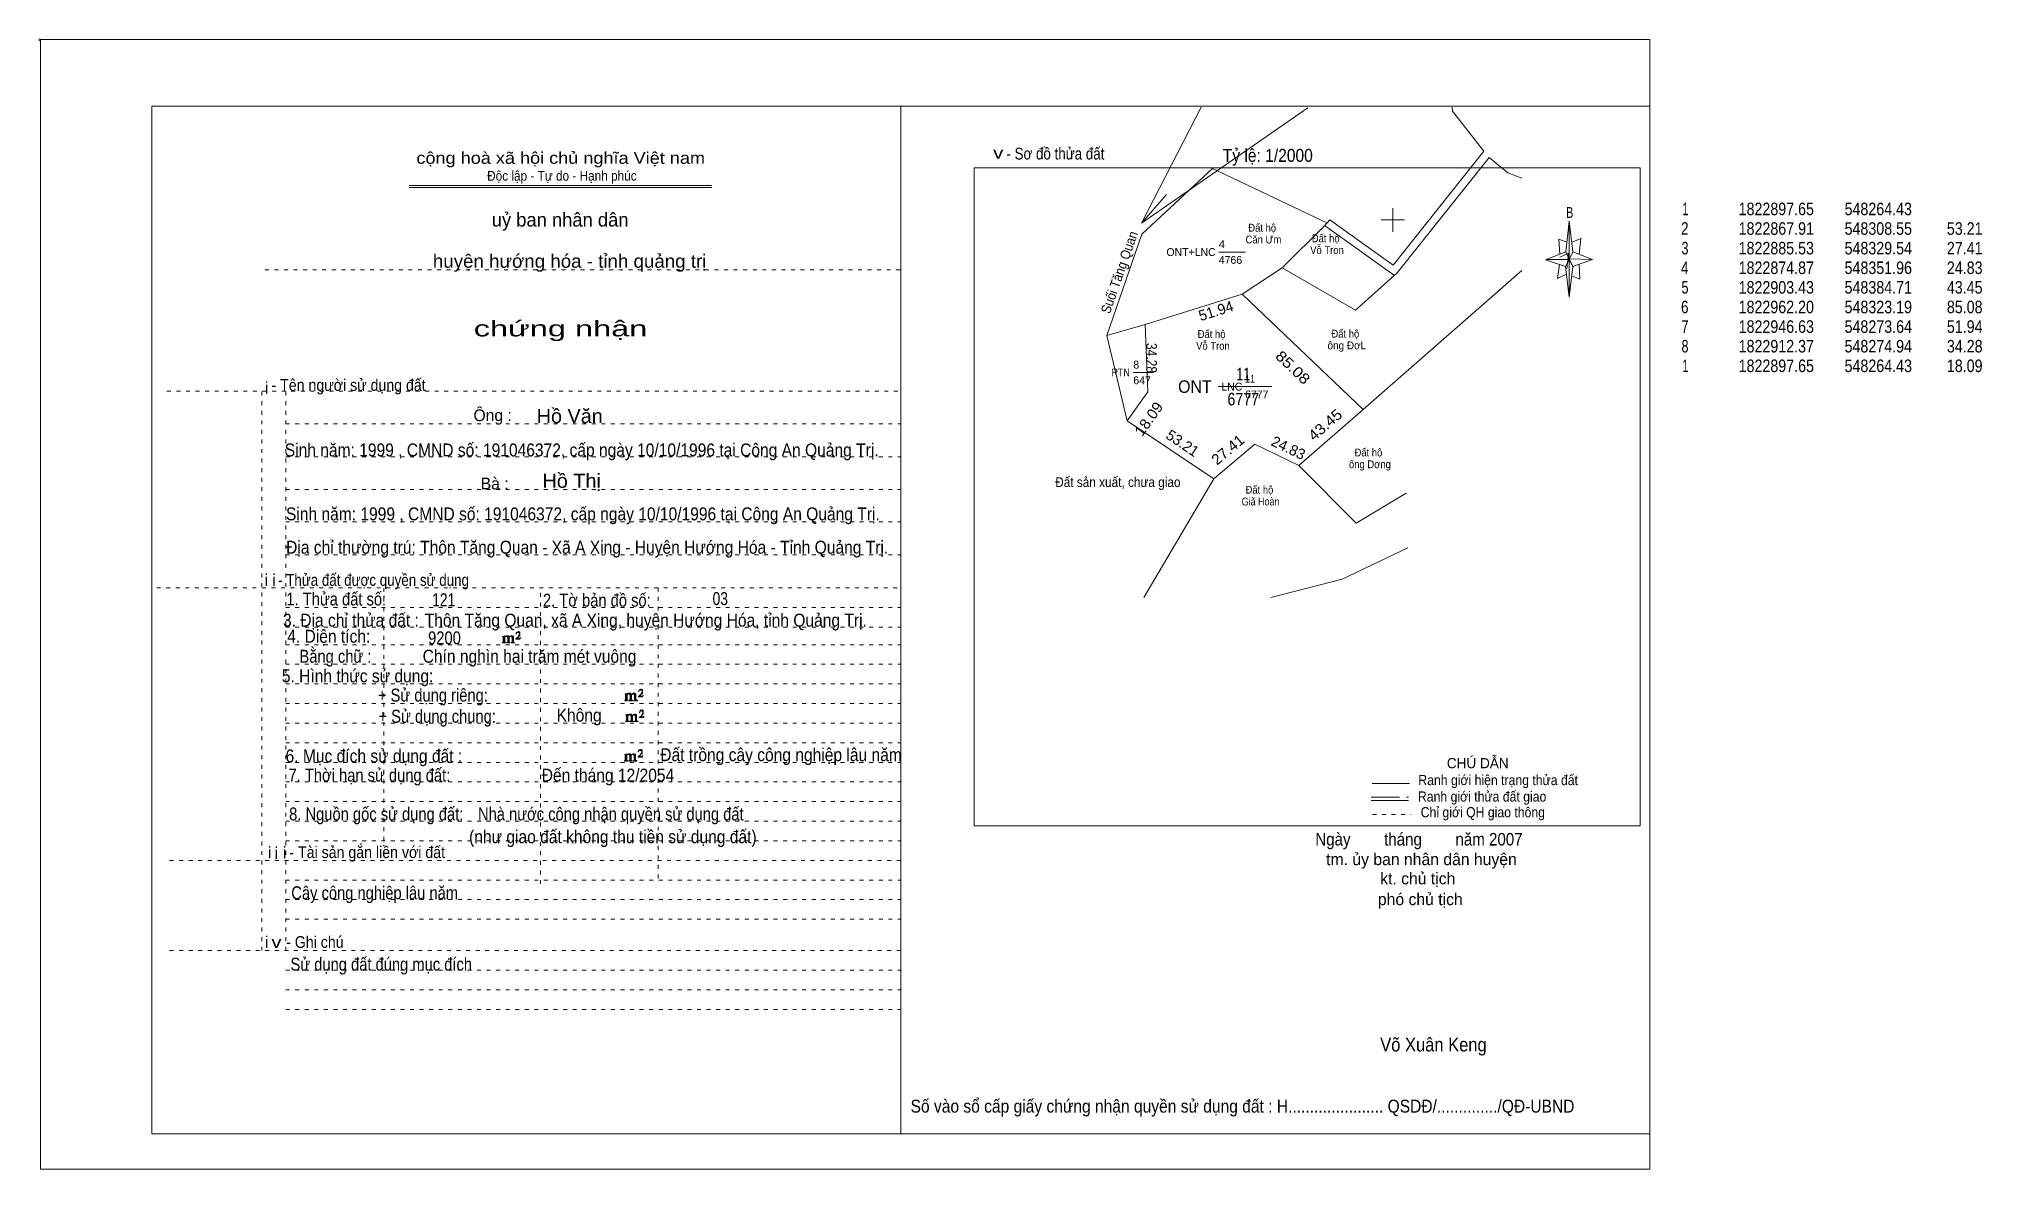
# Model space of a CAD drawing. Header units: centimetres. Extents: x -1.6 to 48, y -3.3 to 25.5.
import ezdxf
from ezdxf.enums import TextEntityAlignment as Align

# ---------------------------------------------------------------- set-up
doc = ezdxf.new("R2010")
doc.units = ezdxf.units.CM
doc.header["$LTSCALE"] = 0.12
doc.linetypes.add('DOTTED', pattern=[1.5, 0.3, -1.2])
doc.linetypes.add('LONG_DASHED', pattern=[7.5, 6, -1.5])
for name, color, linetype, lineweight in [('1', 7, 'DOTTED', 13), ('22', 7, 'Continuous', 13), ('33', 7, 'LONG_DASHED', 13), ('4', 7, 'Continuous', 13), ('5', 7, 'Continuous', 13), ('50', 7, 'Continuous', 13), ('52', 7, 'Continuous', 13), ('53', 7, 'Continuous', 13)]:
    doc.layers.add(name, color=color, linetype=linetype, lineweight=lineweight)
for name, color, linetype in [('10', 7, 'Continuous'), ('23', 7, 'Continuous'), ('30', 7, 'Continuous')]:
    doc.layers.add(name, color=color, linetype=linetype)

msp = doc.modelspace()

# ---------------------------------------------------------------- hatches: boundary and pattern name
at = {"layer": '50'}
for points in [[(10.27, 10.13), (10.27, 10.12), (10.27, 10.11), (10.25, 10.11), (10.24, 10.11), (10.24, 10.1), (10.33, 10.1), (10.33, 10.11), (10.32, 10.11), (10.31, 10.11), (10.31, 10.12), (10.31, 10.13), (10.31, 10.24), (10.31, 10.25), (10.32, 10.26), (10.34, 10.26), (10.35, 10.26), (10.36, 10.26), (10.37, 10.25), (10.39, 10.22), (10.39, 10.13), (10.37, 10.12), (10.37, 10.11), (10.36, 10.11), (10.35, 10.11), (10.35, 10.1), (10.44, 10.1), (10.44, 10.11), (10.43, 10.11), (10.42, 10.11), (10.42, 10.12), (10.42, 10.13), (10.42, 10.24), (10.44, 10.26), (10.45, 10.26), (10.46, 10.26), (10.49, 10.26), (10.49, 10.25), (10.5, 10.24), (10.5, 10.22), (10.5, 10.13), (10.5, 10.12), (10.49, 10.11), (10.49, 10.11), (10.47, 10.11), (10.47, 10.1), (10.56, 10.1), (10.56, 10.11), (10.55, 10.11), (10.54, 10.11), (10.53, 10.12), (10.53, 10.13), (10.53, 10.2), (10.53, 10.25), (10.53, 10.26), (10.52, 10.27), (10.5, 10.28), (10.47, 10.28), (10.46, 10.28), (10.44, 10.27), (10.41, 10.25), (10.41, 10.26), (10.4, 10.28), (10.39, 10.28), (10.37, 10.28), (10.35, 10.28), (10.34, 10.28), (10.32, 10.26), (10.31, 10.26), (10.31, 10.25), (10.31, 10.25), (10.31, 10.26), (10.31, 10.28), (10.24, 10.26), (10.24, 10.26), (10.25, 10.26), (10.27, 10.25), (10.27, 10.24), (10.27, 10.23)], [(10.69, 10.19), (10.72, 10.24), (10.72, 10.24), (10.71, 10.22), (10.69, 10.22), (10.68, 10.22), (10.63, 10.22), (10.66, 10.26), (10.67, 10.27), (10.69, 10.28), (10.69, 10.3), (10.69, 10.32), (10.69, 10.34), (10.69, 10.35), (10.69, 10.37), (10.68, 10.38), (10.67, 10.38), (10.66, 10.39), (10.65, 10.39), (10.63, 10.38), (10.63, 10.38), (10.62, 10.37), (10.61, 10.35), (10.59, 10.33), (10.61, 10.33), (10.61, 10.35), (10.62, 10.35), (10.63, 10.36), (10.65, 10.36), (10.66, 10.36), (10.67, 10.35), (10.68, 10.35), (10.68, 10.32), (10.68, 10.3), (10.66, 10.28), (10.66, 10.26), (10.65, 10.25), (10.59, 10.2), (10.59, 10.19)], [(13.39, 8.66), (13.39, 8.65), (13.39, 8.64), (13.38, 8.64), (13.37, 8.64), (13.37, 8.62), (13.45, 8.62), (13.45, 8.64), (13.44, 8.64), (13.43, 8.64), (13.43, 8.65), (13.43, 8.66), (13.43, 8.77), (13.43, 8.78), (13.44, 8.79), (13.47, 8.79), (13.48, 8.79), (13.49, 8.79), (13.5, 8.78), (13.51, 8.74), (13.51, 8.66), (13.5, 8.65), (13.5, 8.64), (13.49, 8.64), (13.48, 8.64), (13.48, 8.62), (13.57, 8.62), (13.57, 8.64), (13.55, 8.64), (13.54, 8.64), (13.54, 8.65), (13.54, 8.66), (13.54, 8.77), (13.57, 8.79), (13.58, 8.79), (13.59, 8.79), (13.61, 8.79), (13.61, 8.78), (13.62, 8.77), (13.62, 8.74), (13.62, 8.66), (13.62, 8.65), (13.61, 8.64), (13.61, 8.64), (13.6, 8.64), (13.6, 8.62), (13.69, 8.62), (13.69, 8.64), (13.67, 8.64), (13.66, 8.64), (13.65, 8.65), (13.65, 8.66), (13.65, 8.73), (13.65, 8.78), (13.65, 8.79), (13.64, 8.8), (13.62, 8.81), (13.6, 8.81), (13.59, 8.81), (13.57, 8.8), (13.53, 8.78), (13.53, 8.79), (13.52, 8.81), (13.51, 8.81), (13.5, 8.81), (13.48, 8.81), (13.47, 8.81), (13.44, 8.79), (13.43, 8.79), (13.43, 8.78), (13.43, 8.78), (13.43, 8.79), (13.43, 8.81), (13.37, 8.79), (13.37, 8.79), (13.38, 8.79), (13.39, 8.78), (13.39, 8.77), (13.39, 8.76)], [(13.82, 8.72), (13.84, 8.77), (13.84, 8.77), (13.83, 8.74), (13.82, 8.74), (13.81, 8.74), (13.75, 8.74), (13.79, 8.79), (13.8, 8.8), (13.82, 8.81), (13.82, 8.83), (13.82, 8.84), (13.82, 8.87), (13.82, 8.88), (13.82, 8.9), (13.81, 8.91), (13.8, 8.91), (13.79, 8.92), (13.77, 8.92), (13.75, 8.91), (13.75, 8.91), (13.74, 8.9), (13.73, 8.88), (13.72, 8.86), (13.73, 8.86), (13.73, 8.88), (13.74, 8.88), (13.75, 8.89), (13.77, 8.89), (13.79, 8.89), (13.8, 8.88), (13.81, 8.88), (13.81, 8.84), (13.81, 8.83), (13.79, 8.81), (13.79, 8.79), (13.77, 8.78), (13.72, 8.73), (13.72, 8.72)], [(13.41, 8.12), (13.41, 8.11), (13.41, 8.1), (13.4, 8.1), (13.39, 8.1), (13.39, 8.09), (13.48, 8.09), (13.48, 8.1), (13.47, 8.1), (13.45, 8.1), (13.45, 8.11), (13.45, 8.12), (13.45, 8.23), (13.45, 8.24), (13.47, 8.26), (13.49, 8.26), (13.5, 8.26), (13.51, 8.26), (13.52, 8.24), (13.53, 8.21), (13.53, 8.12), (13.52, 8.11), (13.52, 8.1), (13.51, 8.1), (13.5, 8.1), (13.5, 8.09), (13.59, 8.09), (13.59, 8.1), (13.58, 8.1), (13.57, 8.1), (13.57, 8.11), (13.57, 8.12), (13.57, 8.23), (13.59, 8.26), (13.6, 8.26), (13.61, 8.26), (13.63, 8.26), (13.63, 8.24), (13.64, 8.23), (13.64, 8.21), (13.64, 8.12), (13.64, 8.11), (13.63, 8.1), (13.63, 8.1), (13.62, 8.1), (13.62, 8.09), (13.71, 8.09), (13.71, 8.1), (13.7, 8.1), (13.69, 8.1), (13.67, 8.11), (13.67, 8.12), (13.67, 8.2), (13.67, 8.24), (13.67, 8.26), (13.66, 8.27), (13.64, 8.28), (13.62, 8.28), (13.61, 8.28), (13.59, 8.27), (13.55, 8.24), (13.55, 8.26), (13.54, 8.28), (13.53, 8.28), (13.52, 8.28), (13.5, 8.28), (13.49, 8.28), (13.47, 8.26), (13.45, 8.26), (13.45, 8.24), (13.45, 8.24), (13.45, 8.26), (13.45, 8.28), (13.39, 8.26), (13.39, 8.26), (13.4, 8.26), (13.41, 8.24), (13.41, 8.23), (13.41, 8.22)], [(13.84, 8.19), (13.86, 8.23), (13.86, 8.23), (13.85, 8.21), (13.84, 8.21), (13.83, 8.21), (13.77, 8.21), (13.81, 8.26), (13.82, 8.27), (13.84, 8.28), (13.84, 8.3), (13.84, 8.31), (13.84, 8.33), (13.84, 8.34), (13.84, 8.37), (13.83, 8.38), (13.82, 8.38), (13.81, 8.39), (13.8, 8.39), (13.77, 8.38), (13.77, 8.38), (13.76, 8.37), (13.75, 8.34), (13.74, 8.32), (13.75, 8.32), (13.75, 8.34), (13.76, 8.34), (13.77, 8.36), (13.8, 8.36), (13.81, 8.36), (13.82, 8.34), (13.83, 8.34), (13.83, 8.31), (13.83, 8.3), (13.81, 8.28), (13.81, 8.26), (13.8, 8.24), (13.74, 8.2), (13.74, 8.19)], [(13.38, 7.12), (13.38, 7.11), (13.38, 7.1), (13.37, 7.1), (13.36, 7.1), (13.36, 7.08), (13.44, 7.08), (13.44, 7.1), (13.43, 7.1), (13.42, 7.1), (13.42, 7.11), (13.42, 7.12), (13.42, 7.23), (13.42, 7.24), (13.43, 7.25), (13.46, 7.25), (13.47, 7.25), (13.48, 7.25), (13.49, 7.24), (13.5, 7.2), (13.5, 7.12), (13.49, 7.11), (13.49, 7.1), (13.48, 7.1), (13.47, 7.1), (13.47, 7.08), (13.56, 7.08), (13.56, 7.1), (13.54, 7.1), (13.53, 7.1), (13.53, 7.11), (13.53, 7.12), (13.53, 7.23), (13.56, 7.25), (13.57, 7.25), (13.58, 7.25), (13.6, 7.25), (13.6, 7.24), (13.61, 7.23), (13.61, 7.2), (13.61, 7.12), (13.61, 7.11), (13.6, 7.1), (13.6, 7.1), (13.59, 7.1), (13.59, 7.08), (13.68, 7.08), (13.68, 7.1), (13.66, 7.1), (13.65, 7.1), (13.64, 7.11), (13.64, 7.12), (13.64, 7.19), (13.64, 7.24), (13.64, 7.25), (13.63, 7.26), (13.61, 7.27), (13.59, 7.27), (13.58, 7.27), (13.56, 7.26), (13.52, 7.24), (13.52, 7.25), (13.51, 7.27), (13.5, 7.27), (13.49, 7.27), (13.47, 7.27), (13.46, 7.27), (13.43, 7.25), (13.42, 7.25), (13.42, 7.24), (13.42, 7.24), (13.42, 7.25), (13.42, 7.27), (13.36, 7.25), (13.36, 7.25), (13.37, 7.25), (13.38, 7.24), (13.38, 7.23), (13.38, 7.22)], [(13.81, 7.18), (13.83, 7.23), (13.83, 7.23), (13.82, 7.2), (13.81, 7.2), (13.8, 7.2), (13.74, 7.2), (13.78, 7.25), (13.79, 7.26), (13.81, 7.27), (13.81, 7.29), (13.81, 7.3), (13.81, 7.33), (13.81, 7.34), (13.81, 7.36), (13.8, 7.37), (13.79, 7.37), (13.78, 7.38), (13.76, 7.38), (13.74, 7.37), (13.74, 7.37), (13.73, 7.36), (13.72, 7.34), (13.71, 7.32), (13.72, 7.32), (13.72, 7.34), (13.73, 7.34), (13.74, 7.35), (13.76, 7.35), (13.78, 7.35), (13.79, 7.34), (13.8, 7.34), (13.8, 7.3), (13.8, 7.29), (13.78, 7.27), (13.78, 7.25), (13.76, 7.24), (13.71, 7.19), (13.71, 7.18)]]:
    msp.add_hatch(color=256, dxfattribs=at).paths.add_polyline_path(points)

# ---------------------------------------------------------------- linework, layer by layer
at = {"layer": '1', "linetype": 'Continuous'}
for p, q in [((1.31, -2.42), (1.31, 23.78)), ((1.31, 23.78), (39.51, 23.78)), ((20.41, -2.42), (20.41, 23.78)), ((39.51, -2.42), (39.51, 23.78)), ((7.87, 21.76), (15.58, 21.76)), ((7.87, 21.71), (15.59, 21.71)), ((37.36, 19.69), (36.85, 19.86)), ((1.31, -2.42), (39.51, -2.42))]:
    msp.add_line(p, q, dxfattribs=at)
at = {"layer": '1'}
for p, q in [((4.19, 19.61), (20.41, 19.61)), ((1.69, 16.51), (20.41, 16.51)), ((4.11, 2.25), (4.11, 16.51)), ((4.72, 2.25), (4.72, 16.51)), ((4.72, 15.68), (20.41, 15.68)), ((4.72, 14.84), (20.41, 14.84)), ((4.72, 14.01), (20.41, 14.01)), ((4.72, 13.18), (20.41, 13.18)), ((4.72, 12.34), (20.41, 12.34)), ((1.43, 11.5), (20.41, 11.5)), ((7.22, 5.05), (7.22, 11.5)), ((11.22, 3.95), (11.22, 11.5)), ((14.22, 4.09), (14.22, 11.5)), ((4.72, 11), (20.41, 11)), ((4.72, 10.5), (20.41, 10.5)), ((4.72, 10.05), (20.41, 10.05)), ((4.72, 9.55), (20.41, 9.55)), ((4.72, 9.05), (20.41, 9.05)), ((4.72, 8.55), (20.41, 8.55)), ((4.72, 8.05), (20.41, 8.05)), ((4.72, 7.55), (20.41, 7.55)), ((4.72, 7.05), (20.41, 7.05)), ((4.72, 6.55), (20.41, 6.55)), ((4.72, 6.05), (20.41, 6.05)), ((4.72, 5.55), (20.41, 5.55)), ((4.72, 5.05), (20.41, 5.05)), ((1.76, 4.55), (20.41, 4.55)), ((4.72, 4.05), (20.41, 4.05)), ((4.72, 3.55), (20.41, 3.55)), ((4.72, 3.05), (20.41, 3.05)), ((1.76, 2.25), (20.41, 2.25)), ((4.72, 1.75), (20.41, 1.75)), ((4.72, 1.25), (20.41, 1.25)), ((4.72, 0.75), (20.41, 0.75))]:
    msp.add_line(p, q, dxfattribs=at)
at = {"layer": '1', "linetype": 'Continuous'}
msp.add_lwpolyline([(-1.53, -3.32), (39.51, -3.32), (39.51, 25.48), (-1.53, 25.48)], close=True, dxfattribs=at)
msp.add_lwpolyline([(37.37, 19.49), (37.16, 19.39), (37.21, 19.74)], dxfattribs=at)
at = {"layer": '22'}
for p, q in [((28.36, 22.19), (31.29, 20.8)), ((26.55, 20.8), (27.19, 21.53)), ((31.22, 20.73), (31.35, 20.88)), ((31.35, 20.88), (32.97, 19.73)), ((31.24, 20.72), (33, 19.46)), ((29.12, 18.99), (32.2, 16.05)), ((26.18, 15.76), (25.66, 17.93)), ((26.18, 15.76), (28.39, 14.28)), ((28.39, 14.28), (26.61, 11.25))]:
    msp.add_line(p, q, dxfattribs=at)
for points in [[(30.79, 23.74), (26.55, 20.8), (28.07, 23.75)], [(34.47, 23.75), (34.48, 23.65), (35.28, 22.63), (32.97, 19.73)], [(33.07, 19.53), (35.42, 22.47), (35.89, 22.08), (36.25, 21.94)], [(25.66, 17.93), (26.56, 20.52), (28.36, 22.19)], [(31.22, 20.73), (30.14, 19.66), (29.12, 18.99), (26.64, 18.21), (25.66, 17.93)], [(33.07, 19.53), (32.01, 18.58), (30.14, 19.66)], [(36.25, 19.59), (32.2, 16.05), (30.56, 14.62)], [(26.64, 18.21), (26.71, 16.5), (26.18, 15.76)], [(28.39, 14.28), (29.44, 15.16), (30.56, 14.62)], [(30.56, 14.62), (32.02, 13.15), (33.3, 13.91)], [(29.85, 11.25), (31.67, 11.72), (33.34, 12.52)]]:
    msp.add_lwpolyline(points, dxfattribs=at)
at = {"layer": '33'}
msp.add_line((28.5, 16.63), (29.78, 16.63), dxfattribs=at)
at = {"layer": '4'}
for p, q in [((32.43, 6.51), (33.38, 6.51)), ((32.41, 6.08), (33.36, 6.08))]:
    msp.add_line(p, q, dxfattribs=at)
at = {"layer": '4', "linetype": 'LONG_DASHED'}
msp.add_line((32.41, 6.16), (33.36, 6.16), dxfattribs=at)
at = {"layer": '4', "linetype": 'DOTTED'}
msp.add_line((32.44, 5.72), (33.43, 5.72), dxfattribs=at)
at = {"layer": '4'}
msp.add_lwpolyline([(22.28, 22.21), (39.27, 22.21), (39.27, 5.43), (22.28, 5.43)], close=True, dxfattribs=at)
msp.add_circle((-1.55, 25.47), 0.025, dxfattribs=at)
at = {"layer": '5'}
for p, q in [((37.37, 20.07), (37.46, 20.85)), ((37.55, 20.07), (38.05, 19.87)), ((37.55, 19.69), (37.46, 18.91)), ((37.73, 19.37), (37.52, 19.45)), ((37.71, 19.75), (37.73, 19.37))]:
    msp.add_line(p, q, dxfattribs=at)
for points in [[(37.46, 20.85), (37.55, 20.07), (37.46, 19.87)], [(37.46, 19.87), (36.87, 19.87), (37.37, 20.07), (37.55, 19.69), (38.05, 19.87), (37.46, 19.89)], [(37.46, 19.87), (37.46, 18.91), (37.36, 19.69)]]:
    msp.add_lwpolyline(points, close=True, dxfattribs=at)
for points in [[(37.4, 20.31), (37.19, 20.39), (37.22, 20.01)], [(37.53, 20.31), (37.75, 20.41), (37.71, 20.01)], [(37.46, 19.87), (37.37, 20.07), (36.87, 19.87)], [(37.22, 19.93), (37.44, 20.03), (37.4, 19.63)], [(37.46, 19.87), (37.55, 19.69), (38.05, 19.87)]]:
    msp.add_lwpolyline(points, dxfattribs=at)
at = {"layer": '50'}
for points in [[(10.27, 10.13), (10.27, 10.12), (10.27, 10.11), (10.25, 10.11), (10.24, 10.11), (10.24, 10.1), (10.33, 10.1), (10.33, 10.11), (10.32, 10.11), (10.31, 10.11), (10.31, 10.12), (10.31, 10.13), (10.31, 10.24), (10.31, 10.25), (10.32, 10.26), (10.34, 10.26), (10.35, 10.26), (10.36, 10.26), (10.37, 10.25), (10.39, 10.22), (10.39, 10.13), (10.37, 10.12), (10.37, 10.11), (10.36, 10.11), (10.35, 10.11), (10.35, 10.1), (10.44, 10.1), (10.44, 10.11), (10.43, 10.11), (10.42, 10.11), (10.42, 10.12), (10.42, 10.13), (10.42, 10.24), (10.44, 10.26), (10.45, 10.26), (10.46, 10.26), (10.49, 10.26), (10.49, 10.25), (10.5, 10.24), (10.5, 10.22), (10.5, 10.13), (10.5, 10.12), (10.49, 10.11), (10.49, 10.11), (10.47, 10.11), (10.47, 10.1), (10.56, 10.1), (10.56, 10.11), (10.55, 10.11), (10.54, 10.11), (10.53, 10.12), (10.53, 10.13), (10.53, 10.2), (10.53, 10.25), (10.53, 10.26), (10.52, 10.27), (10.5, 10.28), (10.47, 10.28), (10.46, 10.28), (10.44, 10.27), (10.41, 10.25), (10.41, 10.26), (10.4, 10.28), (10.39, 10.28), (10.37, 10.28), (10.35, 10.28), (10.34, 10.28), (10.32, 10.26), (10.31, 10.26), (10.31, 10.25), (10.31, 10.25), (10.31, 10.26), (10.31, 10.28), (10.24, 10.26), (10.24, 10.26), (10.25, 10.26), (10.27, 10.25), (10.27, 10.24), (10.27, 10.23)], [(10.69, 10.19), (10.72, 10.24), (10.72, 10.24), (10.71, 10.22), (10.69, 10.22), (10.68, 10.22), (10.63, 10.22), (10.66, 10.26), (10.67, 10.27), (10.69, 10.28), (10.69, 10.3), (10.69, 10.32), (10.69, 10.34), (10.69, 10.35), (10.69, 10.37), (10.68, 10.38), (10.67, 10.38), (10.66, 10.39), (10.65, 10.39), (10.63, 10.38), (10.63, 10.38), (10.62, 10.37), (10.61, 10.35), (10.59, 10.33), (10.61, 10.33), (10.61, 10.35), (10.62, 10.35), (10.63, 10.36), (10.65, 10.36), (10.66, 10.36), (10.67, 10.35), (10.68, 10.35), (10.68, 10.32), (10.68, 10.3), (10.66, 10.28), (10.66, 10.26), (10.65, 10.25), (10.59, 10.2), (10.59, 10.19)], [(13.39, 8.66), (13.39, 8.65), (13.39, 8.64), (13.38, 8.64), (13.37, 8.64), (13.37, 8.62), (13.45, 8.62), (13.45, 8.64), (13.44, 8.64), (13.43, 8.64), (13.43, 8.65), (13.43, 8.66), (13.43, 8.77), (13.43, 8.78), (13.44, 8.79), (13.47, 8.79), (13.48, 8.79), (13.49, 8.79), (13.5, 8.78), (13.51, 8.74), (13.51, 8.66), (13.5, 8.65), (13.5, 8.64), (13.49, 8.64), (13.48, 8.64), (13.48, 8.62), (13.57, 8.62), (13.57, 8.64), (13.55, 8.64), (13.54, 8.64), (13.54, 8.65), (13.54, 8.66), (13.54, 8.77), (13.57, 8.79), (13.58, 8.79), (13.59, 8.79), (13.61, 8.79), (13.61, 8.78), (13.62, 8.77), (13.62, 8.74), (13.62, 8.66), (13.62, 8.65), (13.61, 8.64), (13.61, 8.64), (13.6, 8.64), (13.6, 8.62), (13.69, 8.62), (13.69, 8.64), (13.67, 8.64), (13.66, 8.64), (13.65, 8.65), (13.65, 8.66), (13.65, 8.73), (13.65, 8.78), (13.65, 8.79), (13.64, 8.8), (13.62, 8.81), (13.6, 8.81), (13.59, 8.81), (13.57, 8.8), (13.53, 8.78), (13.53, 8.79), (13.52, 8.81), (13.51, 8.81), (13.5, 8.81), (13.48, 8.81), (13.47, 8.81), (13.44, 8.79), (13.43, 8.79), (13.43, 8.78), (13.43, 8.78), (13.43, 8.79), (13.43, 8.81), (13.37, 8.79), (13.37, 8.79), (13.38, 8.79), (13.39, 8.78), (13.39, 8.77), (13.39, 8.76)], [(13.82, 8.72), (13.84, 8.77), (13.84, 8.77), (13.83, 8.74), (13.82, 8.74), (13.81, 8.74), (13.75, 8.74), (13.79, 8.79), (13.8, 8.8), (13.82, 8.81), (13.82, 8.83), (13.82, 8.84), (13.82, 8.87), (13.82, 8.88), (13.82, 8.9), (13.81, 8.91), (13.8, 8.91), (13.79, 8.92), (13.77, 8.92), (13.75, 8.91), (13.75, 8.91), (13.74, 8.9), (13.73, 8.88), (13.72, 8.86), (13.73, 8.86), (13.73, 8.88), (13.74, 8.88), (13.75, 8.89), (13.77, 8.89), (13.79, 8.89), (13.8, 8.88), (13.81, 8.88), (13.81, 8.84), (13.81, 8.83), (13.79, 8.81), (13.79, 8.79), (13.77, 8.78), (13.72, 8.73), (13.72, 8.72)], [(13.41, 8.12), (13.41, 8.11), (13.41, 8.1), (13.4, 8.1), (13.39, 8.1), (13.39, 8.09), (13.48, 8.09), (13.48, 8.1), (13.47, 8.1), (13.45, 8.1), (13.45, 8.11), (13.45, 8.12), (13.45, 8.23), (13.45, 8.24), (13.47, 8.26), (13.49, 8.26), (13.5, 8.26), (13.51, 8.26), (13.52, 8.24), (13.53, 8.21), (13.53, 8.12), (13.52, 8.11), (13.52, 8.1), (13.51, 8.1), (13.5, 8.1), (13.5, 8.09), (13.59, 8.09), (13.59, 8.1), (13.58, 8.1), (13.57, 8.1), (13.57, 8.11), (13.57, 8.12), (13.57, 8.23), (13.59, 8.26), (13.6, 8.26), (13.61, 8.26), (13.63, 8.26), (13.63, 8.24), (13.64, 8.23), (13.64, 8.21), (13.64, 8.12), (13.64, 8.11), (13.63, 8.1), (13.63, 8.1), (13.62, 8.1), (13.62, 8.09), (13.71, 8.09), (13.71, 8.1), (13.7, 8.1), (13.69, 8.1), (13.67, 8.11), (13.67, 8.12), (13.67, 8.2), (13.67, 8.24), (13.67, 8.26), (13.66, 8.27), (13.64, 8.28), (13.62, 8.28), (13.61, 8.28), (13.59, 8.27), (13.55, 8.24), (13.55, 8.26), (13.54, 8.28), (13.53, 8.28), (13.52, 8.28), (13.5, 8.28), (13.49, 8.28), (13.47, 8.26), (13.45, 8.26), (13.45, 8.24), (13.45, 8.24), (13.45, 8.26), (13.45, 8.28), (13.39, 8.26), (13.39, 8.26), (13.4, 8.26), (13.41, 8.24), (13.41, 8.23), (13.41, 8.22)], [(13.84, 8.19), (13.86, 8.23), (13.86, 8.23), (13.85, 8.21), (13.84, 8.21), (13.83, 8.21), (13.77, 8.21), (13.81, 8.26), (13.82, 8.27), (13.84, 8.28), (13.84, 8.3), (13.84, 8.31), (13.84, 8.33), (13.84, 8.34), (13.84, 8.37), (13.83, 8.38), (13.82, 8.38), (13.81, 8.39), (13.8, 8.39), (13.77, 8.38), (13.77, 8.38), (13.76, 8.37), (13.75, 8.34), (13.74, 8.32), (13.75, 8.32), (13.75, 8.34), (13.76, 8.34), (13.77, 8.36), (13.8, 8.36), (13.81, 8.36), (13.82, 8.34), (13.83, 8.34), (13.83, 8.31), (13.83, 8.3), (13.81, 8.28), (13.81, 8.26), (13.8, 8.24), (13.74, 8.2), (13.74, 8.19)], [(13.38, 7.12), (13.38, 7.11), (13.38, 7.1), (13.37, 7.1), (13.36, 7.1), (13.36, 7.08), (13.44, 7.08), (13.44, 7.1), (13.43, 7.1), (13.42, 7.1), (13.42, 7.11), (13.42, 7.12), (13.42, 7.23), (13.42, 7.24), (13.43, 7.25), (13.46, 7.25), (13.47, 7.25), (13.48, 7.25), (13.49, 7.24), (13.5, 7.2), (13.5, 7.12), (13.49, 7.11), (13.49, 7.1), (13.48, 7.1), (13.47, 7.1), (13.47, 7.08), (13.56, 7.08), (13.56, 7.1), (13.54, 7.1), (13.53, 7.1), (13.53, 7.11), (13.53, 7.12), (13.53, 7.23), (13.56, 7.25), (13.57, 7.25), (13.58, 7.25), (13.6, 7.25), (13.6, 7.24), (13.61, 7.23), (13.61, 7.2), (13.61, 7.12), (13.61, 7.11), (13.6, 7.1), (13.6, 7.1), (13.59, 7.1), (13.59, 7.08), (13.68, 7.08), (13.68, 7.1), (13.66, 7.1), (13.65, 7.1), (13.64, 7.11), (13.64, 7.12), (13.64, 7.19), (13.64, 7.24), (13.64, 7.25), (13.63, 7.26), (13.61, 7.27), (13.59, 7.27), (13.58, 7.27), (13.56, 7.26), (13.52, 7.24), (13.52, 7.25), (13.51, 7.27), (13.5, 7.27), (13.49, 7.27), (13.47, 7.27), (13.46, 7.27), (13.43, 7.25), (13.42, 7.25), (13.42, 7.24), (13.42, 7.24), (13.42, 7.25), (13.42, 7.27), (13.36, 7.25), (13.36, 7.25), (13.37, 7.25), (13.38, 7.24), (13.38, 7.23), (13.38, 7.22)], [(13.81, 7.18), (13.83, 7.23), (13.83, 7.23), (13.82, 7.2), (13.81, 7.2), (13.8, 7.2), (13.74, 7.2), (13.78, 7.25), (13.79, 7.26), (13.81, 7.27), (13.81, 7.29), (13.81, 7.3), (13.81, 7.33), (13.81, 7.34), (13.81, 7.36), (13.8, 7.37), (13.79, 7.37), (13.78, 7.38), (13.76, 7.38), (13.74, 7.37), (13.74, 7.37), (13.73, 7.36), (13.72, 7.34), (13.71, 7.32), (13.72, 7.32), (13.72, 7.34), (13.73, 7.34), (13.74, 7.35), (13.76, 7.35), (13.78, 7.35), (13.79, 7.34), (13.8, 7.34), (13.8, 7.3), (13.8, 7.29), (13.78, 7.27), (13.78, 7.25), (13.76, 7.24), (13.71, 7.19), (13.71, 7.18)]]:
    msp.add_lwpolyline(points, close=True, dxfattribs=at)
at = {"layer": '52'}
for p, q in [((28.52, 20.06), (29.2, 20.06)), ((26.34, 16.99), (26.85, 16.99)), ((29.19, 16.63), (29.87, 16.63))]:
    msp.add_line(p, q, dxfattribs=at)
at = {"layer": '53'}
for p, q in [((32.66, 20.88), (33.26, 20.88)), ((32.96, 20.58), (32.96, 21.18))]:
    msp.add_line(p, q, dxfattribs=at)

# ---------------------------------------------------------------- texts
at = {"layer": '1'}
for s, height, width, p in [('cộng hoà xã hội chủ nghĩa Việt nam', 0.3, 1.15, (11.735, 22.31)), ('v', 0.3, 1.3, (22.895, 22.44)), ('- Sơ đồ thửa đất ', 0.3, 0.85, (24.4, 22.42)), ('Độc lập - Tự do - Hạnh phúc', 0.25, 0.9, (11.765, 21.88)), ('chứng nhận', 0.4, 1.55, (11.73, 17.91)), ('- Tên người sử dụng đất', 0.3, 0.9, (6.325, 16.52)), ('- Thửa đất được quyền sử dụng', 0.3, 0.85, (6.96, 11.55)), ('- Tài sản gắn liền với đất ', 0.3, 0.9, (6.85, 4.61)), ('v', 0.3, 1.3, (4.485, 2.32)), ('- Ghi chú', 0.3, 0.9, (5.465, 2.32))]:
    msp.add_text(s, height=height, dxfattribs=dict(at, width=width)).set_placement(p, align=Align.CENTER)
for s, height, p in [('uỷ ban nhân dân', 0.35, (11.72, 20.71)), ('i', 0.3, (4.235, 16.45)), ('i', 0.3, (4.225, 11.55)), ('i', 0.3, (4.425, 11.55)), ('i', 0.3, (4.315, 4.6)), ('i', 0.3, (4.485, 4.59)), ('i', 0.3, (4.695, 4.6)), ('i', 0.3, (4.235, 2.32))]:
    msp.add_text(s, height=height, dxfattribs=at).set_placement(p, align=Align.CENTER)
at = {"layer": '10', "width": 0.9}
msp.add_text('Võ Xuân Keng', height=0.35, dxfattribs=at).set_placement((33.995, -0.32), align=Align.CENTER)
at = {"layer": '22', "width": 0.9}
msp.add_text('Suối Tăng Quan', height=0.25, rotation=70.745, dxfattribs=at).set_placement((26.101, 19.504), align=Align.CENTER)
msp.add_text('Đất sản xuất, chưa giao', height=0.25, dxfattribs=at).set_placement((25.945, 14.07), align=Align.CENTER)
at = {"layer": '23'}
for s, width, p in [('Căn Ưm', 0.9, (29.66, 20.28)), ('Đất hộ ', 0.9, (29.66, 20.58)), ('Đất hộ ', 0.9, (31.28, 20.31)), ('Vỗ Tron', 0.9, (31.28, 20.01)), ('Đất hộ ', 0.9, (28.37, 17.87)), ('Đất hộ ', 0.9, (31.78, 17.88)), ('Vỗ Tron', 0.9, (28.37, 17.57)), ('ông ĐơL', 0.95, (31.785, 17.58)), ('Đất hộ ', 0.9, (32.37, 14.85)), ('ông Dơng', 0.9, (32.375, 14.55)), ('Đất hộ ', 0.9, (29.59, 13.9)), ('Giã Hoàn', 0.85, (29.585, 13.6))]:
    msp.add_text(s, height=0.2, dxfattribs=dict(at, width=width)).set_placement(p, align=Align.CENTER)
at = {"layer": '30'}
for s, width, p in [('1', 0.65, (40.5, 21)), ('1822897.65', 0.85, (43.7, 21)), ('548264.43', 0.85, (46.2, 21)), ('548264.43', 0.85, (46.2, 21)), ('2', 0.8, (40.5, 20.5)), ('1822867.91', 0.85, (43.7, 20.5)), ('548308.55', 0.85, (46.2, 20.5)), ('53.21', 0.85, (48, 20.5)), ('3', 0.75, (40.5, 20)), ('1822885.53', 0.85, (43.7, 20)), ('548329.54', 0.85, (46.2, 20)), ('27.41', 0.85, (48, 20)), ('4', 0.8, (40.5, 19.5)), ('1822874.87', 0.85, (43.7, 19.5)), ('548351.96', 0.85, (46.2, 19.5)), ('24.83', 0.85, (48, 19.5)), ('5', 0.75, (40.5, 19)), ('1822903.43', 0.85, (43.7, 19)), ('548384.71', 0.85, (46.2, 19)), ('43.45', 0.85, (48, 19)), ('6', 0.8, (40.5, 18.5)), ('1822962.20', 0.85, (43.7, 18.5)), ('548323.19', 0.85, (46.2, 18.5)), ('85.08', 0.85, (48, 18.5)), ('7', 0.75, (40.5, 18)), ('1822946.63', 0.85, (43.7, 18)), ('548273.64', 0.85, (46.2, 18)), ('51.94', 0.85, (48, 18)), ('8', 0.75, (40.5, 17.5)), ('1822912.37', 0.85, (43.7, 17.5)), ('548274.94', 0.85, (46.2, 17.5)), ('34.28', 0.85, (48, 17.5)), ('1', 0.65, (40.5, 17)), ('1822897.65', 0.85, (43.7, 17)), ('548264.43', 0.85, (46.2, 17)), ('18.09', 0.85, (48, 17))]:
    msp.add_text(s, height=0.32, dxfattribs=dict(at, width=width)).set_placement(p, align=Align.RIGHT)
for s, rotation, p in [('51.94', 17.444, (28.489, 18.432)), ('53.21', 326.017, (27.52, 15.077)), ('24.83', 334.57, (30.237, 14.947))]:
    msp.add_text(s, height=0.27, rotation=rotation, dxfattribs=at).set_placement(p, align=Align.CENTER)
for s, rotation, width, p in [('34.28', 270, 0.85, (26.67, 17.36)), ('85.08', 316.31, 1.15, (30.317, 17.02)), ('18.09', 54.473, 1.05, (26.843, 15.727)), ('43.45', 41.09, 1.1, (31.321, 15.553)), ('27.41', 40.012, 1.05, (28.838, 14.918))]:
    msp.add_text(s, height=0.27, rotation=rotation, dxfattribs=dict(at, width=width)).set_placement(p, align=Align.CENTER)
at = {"layer": '33'}
for s, width, p in [('11', 0.75, (29.145, 16.79)), ('6777', 0.85, (29.145, 16.15))]:
    msp.add_text(s, height=0.32, dxfattribs=dict(at, width=width)).set_placement(p, align=Align.CENTER)
at = {"layer": '33', "width": 0.95}
msp.add_text('ONT', height=0.32, dxfattribs=at).set_placement((28.34, 16.47), align=Align.RIGHT)
at = {"layer": '4', "width": 0.9}
for s, height, p in [('Tỷ lệ: 1/2000', 0.33, (29.77, 22.36)), ('Ranh giới hiện trạng thửa đất', 0.2591, (35.645, 6.47)), ('Ranh giới thửa đất giao ', 0.2591, (35.28, 6.05)), ('Chỉ giới QH giao thông', 0.2591, (35.255, 5.65))]:
    msp.add_text(s, height=height, dxfattribs=at).set_placement(p, align=Align.CENTER)
at = {"layer": '4'}
msp.add_text('CHÚ DẪN', height=0.2591, dxfattribs=at).set_placement((35.125, 6.9), align=Align.CENTER)
at = {"layer": '5', "width": 0.75}
msp.add_text('B', height=0.276, dxfattribs=at).set_placement((37.47, 20.93), align=Align.CENTER)
at = {"layer": '50'}
for s, height, width, p in [('  huyện hướng hóa - tỉnh quảng trị', 0.34, 1.05, (11.83, 19.66)), ('Hồ Văn', 0.36, 1.05, (11.965, 15.7)), ('Sinh năm: 1999 , CMND số: 191046372, cấp ngày 10/10/1996 tại Công An Quảng Trị.', 0.33, 0.9, (12.27, 14.85)), ('Hồ Thị', 0.36, 1.05, (12.015, 14.05)), ('Sinh năm: 1999 , CMND số: 191046372, cấp ngày 10/10/1996 tại Công An Quảng Trị.', 0.33, 0.9, (12.3, 13.22)), ('Địa chỉ thường trú: Thôn Tăng Quan - Xã A Xing - Huyện Hướng Hóa - Tỉnh Quảng Trị.', 0.33, 0.9, (12.41, 12.37)), ('1. Thửa đất số:  ', 0.33, 0.85, (6.115, 11.05)), ('121', 0.33, 0.8, (8.75, 11.03)), ('2. Tờ bản đồ số:  ', 0.33, 0.85, (12.76, 11.02)), ('03', 0.33, 0.8, (15.805, 11.06)), ('3. Địa chỉ thửa đất : ', 0.33, 0.9, (6.44, 10.51)), ('4. Diện tích: ', 0.33, 0.9, (5.875, 10.1)), ('Thôn Tăng Quan, xã A Xing, huyện Hướng Hóa, tỉnh Quảng Trị.', 0.33, 0.9, (13.905, 10.51)), ('Bằng chữ :', 0.33, 0.85, (5.99, 9.59)), ('Chín nghìn hai trăm mét vuông', 0.33, 0.9, (10.94, 9.59)), ('9200', 0.33, 0.85, (8.77, 10.06)), ('5. Hình thức sử dụng:', 0.33, 0.9, (6.555, 9.09)), ('+ Sử dụng riêng:', 0.33, 0.85, (8.475, 8.6)), ('Không', 0.33, 0.9, (12.205, 8.09)), ('+ Sử dụng chung:', 0.33, 0.85, (8.585, 8.06)), ('Đất trồng cây công nghiệp lâu năm', 0.33, 0.9, (17.355, 7.08)), ('6. Mục đích sử dụng đất :', 0.33, 0.9, (6.97, 7.05)), ('7. Thời hạn sử dụng đất:', 0.33, 0.85, (6.855, 6.56)), ('Đến tháng 12/2054', 0.33, 0.9, (12.94, 6.56)), ('8. Nguồn gốc sử dụng đất:', 0.33, 0.85, (7.03, 5.57)), ('Nhà nước công nhận quyền sử dụng đất ', 0.33, 0.85, (13.065, 5.57)), ('(như giao đất không thu tiền sử dụng đất)', 0.33, 0.9, (13.065, 4.99)), ('Ngày        tháng        năm 2007', 0.32, 0.9, (33.625, 4.93)), ('Cây công nghiệp lâu năm', 0.33, 0.85, (6.99, 3.56)), ('Sử dụng đất đúng mục đích ', 0.33, 0.85, (7.21, 1.74)), ('Số vào sổ cấp giấy chứng nhận quyền sử dụng đất : H...................... QSDĐ/............../QĐ-UBND', 0.33, 0.9, (29.125, -1.88))]:
    msp.add_text(s, height=height, dxfattribs=dict(at, width=width)).set_placement(p, align=Align.CENTER)
for s, p in [('Ông :', (10, 15.75)), ('Bà :', (10.05, 14.01)), ('tm. ủy ban nhân dân huyện ', (33.745, 4.43)), ('kt. chủ tịch', (33.595, 3.94)), ('phó chủ tịch', (33.66, 3.41))]:
    msp.add_text(s, height=0.3, dxfattribs=at).set_placement(p, align=Align.CENTER)
at = {"layer": '52'}
for s, width, p in [('4', 1.05, (28.52, 20.16)), ('11', 0.85, (29.19, 16.73))]:
    msp.add_text(s, height=0.2, dxfattribs=dict(at, width=width)).set_placement(p)
for s, p in [('ONT+LNC', (28.44, 19.96)), ('LNC', (29.12, 16.53))]:
    msp.add_text(s, height=0.2, dxfattribs=at).set_placement(p, align=Align.RIGHT)
for s, p in [('4766', (28.52, 19.76)), ('8', (26.34, 17.09)), ('647', (26.34, 16.69)), ('6777', (29.19, 16.33))]:
    msp.add_text(s, height=0.2, dxfattribs=at).set_placement(p)
at = {"layer": '52', "width": 0.85}
msp.add_text('RTN', height=0.2, dxfattribs=at).set_placement((26.25, 16.89), align=Align.RIGHT)

doc.saveas('drawing.dxf')
